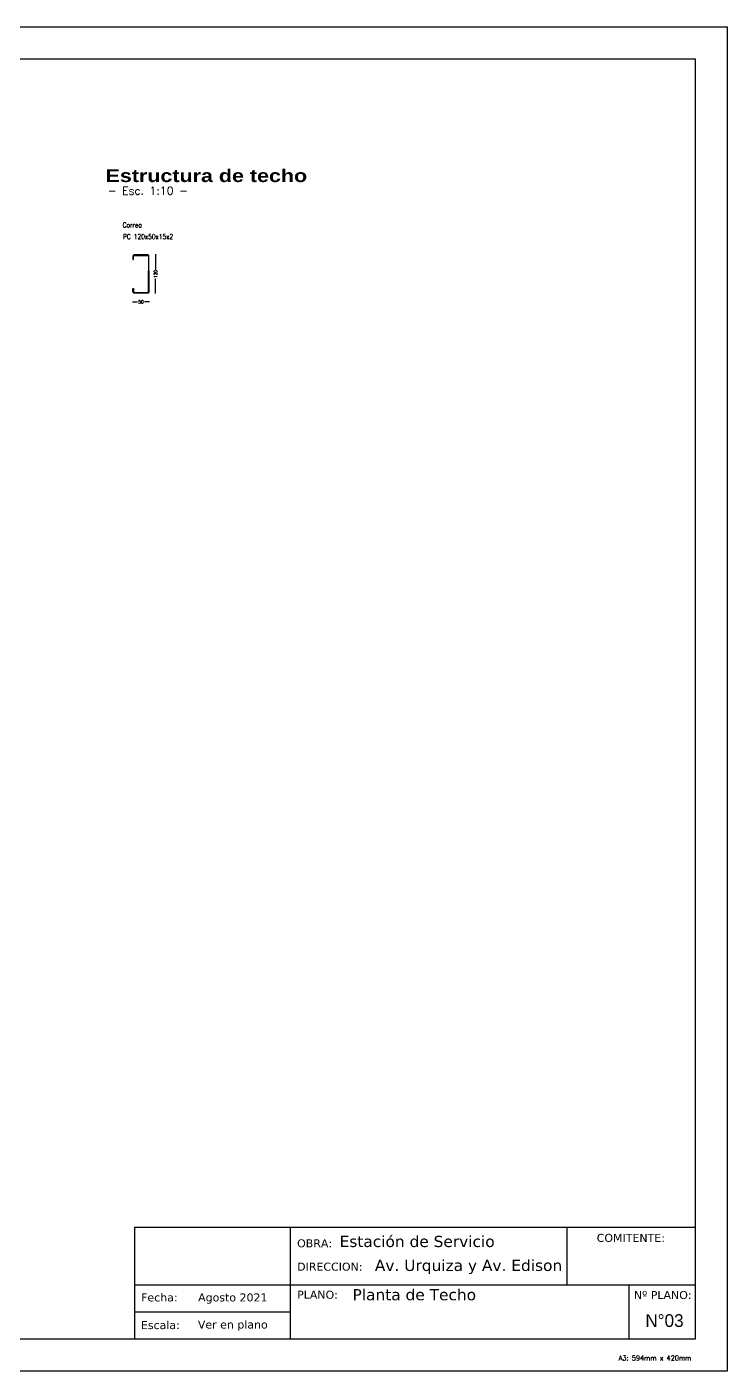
# Model space of a CAD drawing. Header units: millimetres. Extents: x 15 to 74, y 2 to 179.
# Drawn here: x 52.12 to 73.99, y 38.13 to 80.13 of the extents above; entities that cross this region are included whole.
import ezdxf
from ezdxf.enums import TextEntityAlignment as Align

# ---------------------------------------------------------------- set-up
doc = ezdxf.new("R2010")
doc.units = ezdxf.units.MM
doc.layers.add('0-CYPE1', color=2, linetype='Continuous', lineweight=18)
for name, color, linetype in [('00-NIVELES', 3, 'Continuous'), ('Cuadro de rotulación', 3, 'Continuous'), ('Diagonales', 12, 'Continuous'), ('MARCO DE CARATULA', 6, 'Continuous'), ('TEXTO', 7, 'Continuous'), ('TEXTO_ROTULO', 2, 'Continuous')]:
    doc.layers.add(name, color=color, linetype=linetype)
doc.styles.add('ARIAL', font='Simplex.shx')
doc.styles.add('COTAS', font='simplex.shx')
doc.styles.add('CYPETXT', font='PER_____.TTF', dxfattribs={"height": 0.2})
doc.styles.add('ROMANS', font='romans')
doc.styles.add('SANSSERIFBOLD', font='sasb____.pfb', dxfattribs={"width": 1.2})
doc.styles.add('Verdana', font='verdana.ttf')
doc.dimstyles.new('COTAS01', dxfattribs={"dimscale": 0.5, "dimtxt": 0.2, "dimasz": 0.05, "dimexe": 0.05, "dimexo": 1, "dimgap": 0.05, "dimtad": 0, "dimzin": 0, "dimdsep": 46, "dimtxsty": 'COTAS', "dimblk1": 'ARCHTICK', "dimblk2": 'ARCHTICK', "dimsah": 1, "dimcen": 0.05, "dimdle": 0.03, "dimclrd": 1, "dimclre": 1, "dimclrt": 2, "dimadec": 0, "dimazin": 0, "dimtfac": 1, "dimtofl": 0, "dimtmove": 0, "dimatfit": 3, "dimldrblk": 'ARCHTICK', "dimfxl": 1, "dimtolj": 1, "dimtzin": 0, "dimarcsym": 0})

# ---------------------------------------------------------------- blocks, each defined once
blk = doc.blocks.new('_ARCHTICK')
at = {"color": 0, "linetype": 'ByBlock', "const_width": 0.15}
blk.add_lwpolyline([(-0.5, -0.5), (0.5, 0.5)], dxfattribs=at)
blk = doc.blocks.new('*D205')
at = {"layer": 'DEFPOINTS', "color": 0, "transparency": 16777216}
for p in [(55.431, 71.909), (55.931, 71.949), (55.931, 71.538)]:
    blk.add_point(p, dxfattribs=at)
at = {"layer": 'Diagonales', "color": 1, "lineweight": -2, "transparency": 16777216}
for p, q in [((55.416, 71.538), (55.576, 71.538)), ((55.946, 71.538), (55.787, 71.538))]:
    blk.add_line(p, q, dxfattribs=at)
at = {"layer": 'Diagonales', "color": 1, "lineweight": -2, "transparency": 16777216, "xscale": 0.025, "yscale": 0.025, "zscale": 0.025, "rotation": 180}
blk.add_blockref('_ARCHTICK', (55.431, 71.538), dxfattribs=at)
at = {"layer": 'Diagonales', "color": 1, "lineweight": -2, "transparency": 16777216, "xscale": 0.025, "yscale": 0.025, "zscale": 0.025}
blk.add_blockref('_ARCHTICK', (55.931, 71.538), dxfattribs=at)
at = {"layer": 'Diagonales', "color": 2, "transparency": 16777216, "insert": (55.681, 71.538), "char_height": 0.1, "attachment_point": 5, "style": 'COTAS'}
blk.add_mtext('\\A1;50', dxfattribs=at)
blk = doc.blocks.new('*D206')
at = {"layer": 'DEFPOINTS', "color": 0, "transparency": 16777216}
for p in [(55.891, 73.009), (55.891, 71.809), (56.134, 71.809)]:
    blk.add_point(p, dxfattribs=at)
at = {"layer": 'Diagonales', "color": 1, "lineweight": -2, "transparency": 16777216}
for p, q in [((56.134, 73.024), (56.134, 72.553)), ((56.134, 71.794), (56.134, 72.265))]:
    blk.add_line(p, q, dxfattribs=at)
at = {"layer": 'Diagonales', "color": 1, "lineweight": -2, "transparency": 16777216, "xscale": 0.025, "yscale": 0.025, "zscale": 0.025}
for p, rotation in [((56.134, 73.009), 90), ((56.134, 71.809), 270)]:
    blk.add_blockref('_ARCHTICK', p, dxfattribs=dict(at, rotation=rotation))
at = {"layer": 'Diagonales', "color": 2, "transparency": 16777216, "insert": (56.134, 72.409), "char_height": 0.1, "attachment_point": 5, "rotation": 90, "style": 'COTAS'}
blk.add_mtext('\\A1;120', dxfattribs=at)

msp = doc.modelspace()

# ---------------------------------------------------------------- linework, layer by layer
at = {"color": 1}
msp.add_lwpolyline([(73.988, 80.129), (73.988, 38.129), (14.588, 38.129), (14.588, 80.129)], close=True, dxfattribs=at)
at = {"color": 7}
msp.add_lwpolyline([(17.088, 79.129), (72.988, 79.129), (72.988, 39.129), (17.088, 39.129)], close=True, dxfattribs=at)
at = {"color": 2}
for points in [[(55.52, 73.009), (55.471, 73.009, 0.414214), (55.431, 72.969), (55.431, 72.859), (55.451, 72.859), (55.451, 72.969, -0.414214), (55.471, 72.989), (55.52, 72.989)], [(55.931, 72.509), (55.931, 72.969, 0.414214), (55.891, 73.009), (55.52, 73.009)], [(55.52, 72.989), (55.891, 72.989, -0.414214), (55.911, 72.969), (55.911, 72.509)], [(55.52, 71.829), (55.891, 71.829, 0.414214), (55.911, 71.849), (55.911, 72.509)], [(55.931, 72.509), (55.931, 71.849, -0.414214), (55.891, 71.809), (55.52, 71.809)], [(55.52, 71.809), (55.471, 71.809, -0.414214), (55.431, 71.849), (55.431, 71.959), (55.451, 71.959), (55.451, 71.849, 0.414214), (55.471, 71.829), (55.52, 71.829)]]:
    msp.add_lwpolyline(points, format="xyb", dxfattribs=at)
at = {"layer": 'MARCO DE CARATULA'}
msp.add_line((68.988, 40.822), (68.988, 42.629), dxfattribs=at)
msp.add_lwpolyline([(55.488, 42.629), (72.988, 42.629), (72.988, 39.129), (55.488, 39.129)], close=True, dxfattribs=at)
for points in [[(60.34, 42.629), (60.34, 39.129)], [(55.488, 40.822), (60.34, 40.822)], [(60.34, 40.822), (72.988, 40.822)], [(70.923, 40.822), (70.923, 39.129)], [(55.488, 39.976), (60.34, 39.976)]]:
    msp.add_lwpolyline(points, dxfattribs=at)

# ---------------------------------------------------------------- texts
at = {"layer": '0-CYPE1', "insert": (70.6, 38.615), "char_height": 0.15, "attachment_point": 1, "style": 'ROMANS'}
msp.add_mtext_dynamic_manual_height_columns('A3: 594mm x 420mm ', width=18.57694, gutter_width=0.5, heights=[0], dxfattribs=at)
at = {"layer": '00-NIVELES', "linetype": 'ByBlock', "style": 'ROMANS', "width": 0.75}
for s, height, p in [('Correa', 0.1555, (55.107, 73.862)), ('PC 120x50x15x2 ', 0.15552, (55.117, 73.498))]:
    msp.add_text(s, height=height, dxfattribs=at).set_placement(p)
at = {"layer": 'Cuadro de rotulación', "style": 'Verdana'}
for s, p in [('COMITENTE:', (69.915, 42.166)), ('OBRA:', (60.557, 41.997)), ('DIRECCION:', (60.557, 41.267)), ('PLANO:', (60.557, 40.391)), ('Nº PLANO:', (71.076, 40.382))]:
    msp.add_text(s, height=0.25, dxfattribs=at).set_placement(p)
at = {"layer": 'Cuadro de rotulación', "color": 2, "style": 'Verdana'}
for s, p in [('Estación de Servicio', (61.885, 42.181)), ('Av. Urquiza y Av. Edison', (62.985, 41.433)), ('Planta de Techo', (62.287, 40.517))]:
    msp.add_text(s, height=0.35, dxfattribs=at).set_placement(p, align=Align.MIDDLE_LEFT)
at = {"layer": 'Cuadro de rotulación', "style": 'Verdana'}
for s, p in [('Fecha:', (55.684, 40.431)), ('Escala:', (55.678, 39.567))]:
    msp.add_text(s, height=0.25, dxfattribs=at).set_placement(p, align=Align.MIDDLE_LEFT)
at = {"layer": 'Cuadro de rotulación', "color": 2, "style": 'Verdana'}
for s, p in [('Agosto 2021', (58.549, 40.431)), ('Ver en plano', (58.549, 39.584))]:
    msp.add_text(s, height=0.25, dxfattribs=at).set_placement(p, align=Align.MIDDLE_CENTER)
at = {"layer": 'TEXTO', "color": 3, "linetype": 'ByBlock', "ltscale": 0.01, "style": 'SANSSERIFBOLD', "width": 1.2}
msp.add_text('Estructura de techo', height=0.4, dxfattribs=at).set_placement((54.574, 75.28))
at = {"layer": 'TEXTO', "color": 4, "linetype": 'ByBlock', "ltscale": 0.01, "style": 'ARIAL'}
msp.add_text('- Esc. 1:10 -', height=0.25, dxfattribs=at).set_placement((54.64, 74.886))
at = {"layer": 'TEXTO_ROTULO', "style": 'CYPETXT'}
msp.add_text('N°03', height=0.4, dxfattribs=at).set_placement((71.434, 39.507))

# ---------------------------------------------------------------- dimensions: what is measured, and where the dimension line sits
at = {"layer": 'Diagonales'}
dim = msp.add_linear_dim(base=(56.134, 71.809), p1=(55.891, 73.009), p2=(55.891, 71.809), angle=90, dimstyle='COTAS01', override={"dimdec": 0, "dimlfac": 100, "dimse1": 1, "dimse2": 1}, dxfattribs=at)
dim.commit()
dim.dimension.update_dxf_attribs({"geometry": '*D206', "text_midpoint": (56.134, 72.409)})
dim = msp.add_linear_dim(base=(55.931, 71.538), p1=(55.431, 71.909), p2=(55.931, 71.949), dimstyle='COTAS01', override={"dimscale": 0.5, "dimdec": 0, "dimlfac": 100, "dimse1": 1, "dimse2": 1}, dxfattribs=at)
dim.commit()
dim.dimension.update_dxf_attribs({"geometry": '*D205', "text_midpoint": (55.681, 71.538), "dimtype": 160})

doc.saveas('drawing.dxf')
